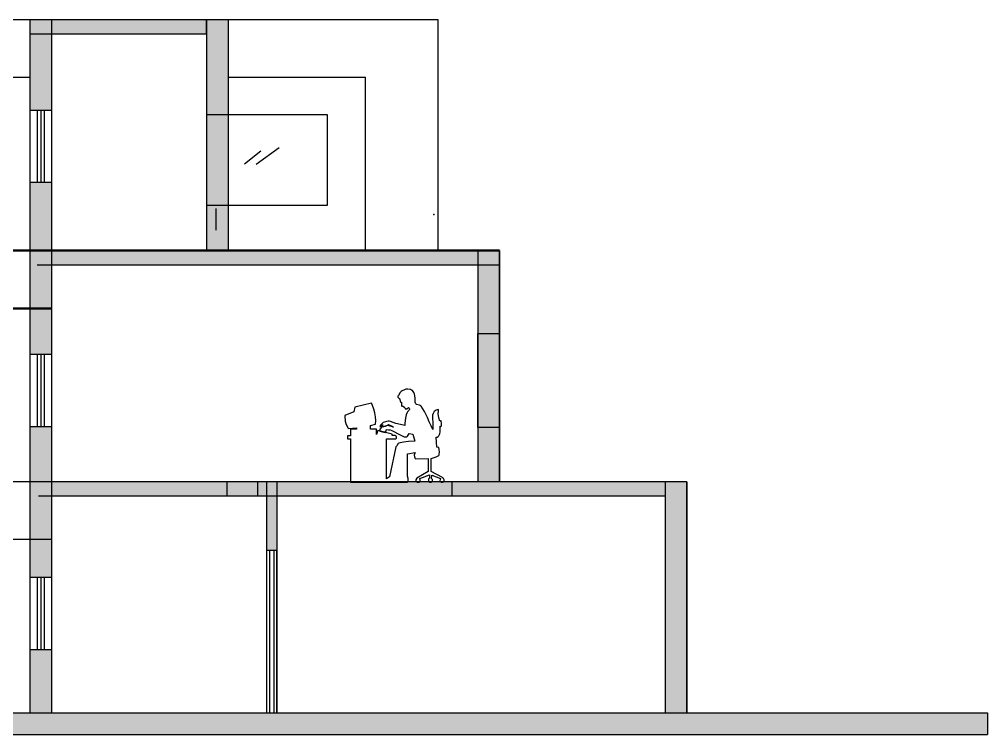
# Model space of a CAD drawing. Header units: inches. Extents: x -61 to 127, y 15 to 71.
# Drawn here: x 78.14 to 91.55, y 18.97 to 28.87 of the extents above; entities that cross this region are included whole.
import ezdxf

# ---------------------------------------------------------------- set-up
doc = ezdxf.new("R2010")
doc.units = ezdxf.units.IN
doc.header["$MEASUREMENT"] = 0

# ---------------------------------------------------------------- blocks, each defined once
blk = doc.blocks.new('person-30')
at = {"color": 0, "linetype": 'ByBlock'}
for p, q in [((0.687, 1.241), (0.664, 1.203)), ((0.702, 1.257), (0.687, 1.241)), ((0.717, 1.267), (0.702, 1.257)), ((0.749, 1.282), (0.717, 1.267)), ((0.767, 1.289), (0.749, 1.282)), ((0.785, 1.291), (0.767, 1.289)), ((0.795, 1.291), (0.785, 1.291)), ((0.831, 1.284), (0.795, 1.291)), ((0.847, 1.277), (0.831, 1.284)), ((0.86, 1.269), (0.847, 1.277)), ((0.871, 1.257), (0.86, 1.269)), ((0.879, 1.243), (0.871, 1.257)), ((0.888, 1.219), (0.879, 1.243)), ((0.892, 1.2), (0.888, 1.219)), ((0.293, 1.094), (0.063, 1.038)), ((0.307, 1.064), (0.293, 1.094)), ((0.664, 1.203), (0.659, 1.19)), ((0.659, 1.19), (0.659, 1.178)), ((0.659, 1.178), (0.664, 1.169)), ((0.664, 1.169), (0.672, 1.164)), ((0.672, 1.164), (0.679, 1.162)), ((0.679, 1.162), (0.679, 1.162)), ((0.679, 1.162), (0.695, 1.115)), ((0.695, 1.115), (0.708, 1.104)), ((0.708, 1.104), (0.708, 1.06)), ((0.897, 1.162), (0.892, 1.2)), ((0.898, 1.125), (0.897, 1.162)), ((0.899, 1.107), (0.898, 1.125)), ((0.907, 1.086), (0.899, 1.107)), ((0.916, 1.079), (0.907, 1.086)), ((0.956, 1.066), (0.916, 1.079)), ((0.048, 0.975), (-0.075, 0.926)), ((0.063, 1.038), (0.048, 0.975)), ((0.326, 1.013), (0.307, 1.064)), ((0.34, 0.962), (0.326, 1.013)), ((0.344, 0.934), (0.34, 0.962)), ((0.708, 1.06), (0.713, 1.056)), ((0.713, 1.056), (0.721, 1.055)), ((0.721, 1.055), (0.732, 1.057)), ((0.732, 1.057), (0.735, 1.046)), ((0.735, 1.046), (0.738, 1.045)), ((0.738, 1.045), (0.744, 1.046)), ((0.744, 1.046), (0.744, 1.04)), ((0.744, 1.04), (0.748, 1.036)), ((0.748, 1.036), (0.754, 1.035)), ((0.754, 1.035), (0.756, 1.028)), ((0.756, 1.028), (0.76, 1.019)), ((0.76, 1.019), (0.763, 1.016)), ((0.763, 1.016), (0.77, 1.015)), ((0.77, 1.015), (0.783, 1.018)), ((0.782, 0.959), (0.774, 0.933)), ((0.789, 0.975), (0.782, 0.959)), ((0.783, 1.018), (0.805, 1.035)), ((0.81, 0.994), (0.789, 0.975)), ((0.805, 1.035), (0.812, 1.026)), ((0.815, 1.004), (0.81, 0.994)), ((0.812, 1.026), (0.816, 1.016)), ((0.817, 1.01), (0.815, 1.004)), ((0.816, 1.016), (0.817, 1.01)), ((0.973, 1.058), (0.956, 1.066)), ((0.981, 1.052), (0.973, 1.058)), ((1.026, 0.981), (0.981, 1.052)), ((1.051, 0.935), (1.026, 0.981)), ((1.144, 0.953), (1.139, 0.931)), ((1.149, 0.963), (1.144, 0.953)), ((1.161, 0.979), (1.149, 0.963)), ((1.174, 0.991), (1.161, 0.979)), ((1.189, 1), (1.174, 0.991)), ((1.202, 1.005), (1.189, 1)), ((1.216, 1.007), (1.202, 1.005)), ((1.215, 0.96), (1.218, 0.976)), ((1.215, 0.947), (1.215, 0.96)), ((1.219, 0.924), (1.215, 0.947)), ((1.22, 1.005), (1.216, 1.007)), ((1.218, 0.976), (1.222, 0.992)), ((1.222, 1), (1.22, 1.005)), ((1.222, 0.992), (1.222, 1)), ((-0.075, 0.926), (-0.076, 0.895)), ((-0.076, 0.895), (-0.074, 0.864)), ((-0.074, 0.864), (-0.071, 0.847)), ((-0.071, 0.847), (-0.062, 0.813)), ((-0.062, 0.813), (-0.049, 0.782)), ((0.279, 0.784), (0.349, 0.805)), ((0.347, 0.907), (0.344, 0.934)), ((0.35, 0.856), (0.347, 0.907)), ((0.349, 0.805), (0.35, 0.856)), ((0.452, 0.827), (0.42, 0.796)), ((0.488, 0.836), (0.452, 0.827)), ((0.522, 0.844), (0.488, 0.836)), ((0.536, 0.844), (0.522, 0.844)), ((0.556, 0.84), (0.536, 0.844)), ((0.629, 0.815), (0.556, 0.84)), ((0.692, 0.798), (0.629, 0.815)), ((0.755, 0.817), (0.752, 0.784)), ((0.764, 0.888), (0.755, 0.817)), ((0.774, 0.933), (0.764, 0.888)), ((1.069, 0.897), (1.051, 0.935)), ((1.092, 0.839), (1.069, 0.897)), ((1.117, 0.78), (1.092, 0.839)), ((1.139, 0.931), (1.139, 0.919)), ((1.139, 0.919), (1.143, 0.791)), ((1.226, 0.892), (1.219, 0.924)), ((1.24, 0.846), (1.226, 0.892)), ((1.247, 0.85), (1.24, 0.846)), ((1.25, 0.85), (1.247, 0.85)), ((1.255, 0.849), (1.25, 0.85)), ((1.259, 0.842), (1.255, 0.849)), ((1.263, 0.821), (1.259, 0.842)), ((1.263, 0.796), (1.263, 0.821)), ((-0.049, 0.782), (-0.03, 0.751)), ((-0.03, 0.751), (-0.026, 0.744)), ((-0.026, 0.744), (0.086, 0.752)), ((0, 0.737), (0, 0.645)), ((0.086, 0.737), (0, 0.737)), ((0.086, 0.752), (0.086, 0.737)), ((0.279, 0.737), (0.279, 0.784)), ((0.362, 0.737), (0.279, 0.737)), ((0.362, 0.66), (0.362, 0.737)), ((0.379, 0.715), (0.362, 0.66)), ((0.579, 0.668), (0.379, 0.715)), ((0.408, 0.737), (0.407, 0.71)), ((0.407, 0.71), (0.48, 0.691)), ((0.437, 0.767), (0.408, 0.737)), ((0.42, 0.796), (0.409, 0.773)), ((0.409, 0.773), (0.412, 0.772)), ((0.412, 0.772), (0.42, 0.775)), ((0.42, 0.775), (0.446, 0.799)), ((0.521, 0.784), (0.437, 0.767)), ((0.446, 0.799), (0.441, 0.769)), ((0.441, 0.769), (0.486, 0.777)), ((0.48, 0.691), (0.494, 0.713)), ((0.486, 0.777), (0.513, 0.79)), ((0.494, 0.713), (0.502, 0.73)), ((0.502, 0.73), (0.528, 0.728)), ((0.513, 0.79), (0.527, 0.798)), ((0.597, 0.763), (0.521, 0.784)), ((0.527, 0.798), (0.536, 0.796)), ((0.528, 0.728), (0.551, 0.724)), ((0.536, 0.796), (0.577, 0.775)), ((0.551, 0.724), (0.574, 0.715)), ((0.574, 0.715), (0.69, 0.656)), ((0.577, 0.775), (0.597, 0.763)), ((0.752, 0.784), (0.692, 0.798)), ((0.801, 0.651), (0.812, 0.675)), ((0.812, 0.675), (0.813, 0.676)), ((0.813, 0.676), (0.865, 0.666)), ((1.143, 0.73), (1.117, 0.78)), ((1.143, 0.791), (1.143, 0.73)), ((1.234, 0.66), (1.238, 0.677)), ((1.238, 0.677), (1.241, 0.695)), ((1.241, 0.695), (1.243, 0.733)), ((1.242, 0.777), (1.249, 0.774)), ((1.242, 0.774), (1.242, 0.777)), ((1.243, 0.733), (1.242, 0.774)), ((1.249, 0.774), (1.252, 0.774)), ((1.252, 0.774), (1.257, 0.776)), ((1.257, 0.776), (1.261, 0.782)), ((1.261, 0.782), (1.263, 0.796)), ((-0.04, 0.645), (-0.04, 0.603)), ((0, 0.645), (-0.04, 0.645)), ((-0.04, 0.603), (0, 0.603)), ((0, 0.603), (0, 0)), ((0.5, 0.047), (0.502, 0.6)), ((0.502, 0.6), (0.62, 0.6)), ((0.579, 0.648), (0.579, 0.668)), ((0.621, 0.648), (0.579, 0.648)), ((0.62, 0.6), (0.629, 0.603)), ((0.628, 0.645), (0.621, 0.648)), ((0.635, 0.637), (0.628, 0.645)), ((0.629, 0.603), (0.636, 0.61)), ((0.638, 0.626), (0.635, 0.637)), ((0.636, 0.61), (0.638, 0.614)), ((0.638, 0.614), (0.638, 0.626)), ((0.672, 0.543), (0.662, 0.535)), ((0.687, 0.548), (0.672, 0.543)), ((0.735, 0.557), (0.687, 0.548)), ((0.69, 0.656), (0.744, 0.631)), ((0.806, 0.564), (0.735, 0.557)), ((0.744, 0.631), (0.762, 0.628)), ((0.762, 0.628), (0.77, 0.628)), ((0.77, 0.628), (0.781, 0.631)), ((0.781, 0.631), (0.79, 0.638)), ((0.79, 0.638), (0.801, 0.651)), ((0.891, 0.569), (0.806, 0.564)), ((0.865, 0.666), (0.891, 0.569)), ((1.189, 0.625), (1.2, 0.626)), ((1.199, 0.485), (1.189, 0.625)), ((1.2, 0.626), (1.214, 0.633)), ((1.214, 0.633), (1.225, 0.643)), ((1.225, 0.643), (1.234, 0.66)), ((0.631, 0.49), (0.54, 0.075)), ((0.641, 0.507), (0.631, 0.49)), ((0.662, 0.535), (0.641, 0.507)), ((0.789, 0.396), (0.899, 0.413)), ((0.899, 0.413), (0.891, 0.402)), ((1.225, 0.48), (1.199, 0.485)), ((1.228, 0.457), (1.225, 0.48)), ((1.232, 0.412), (1.228, 0.457)), ((1.231, 0.394), (1.232, 0.412)), ((0.789, 0.092), (0.789, 0.396)), ((0.886, 0.39), (0.884, 0.374)), ((0.884, 0.374), (0.886, 0.352)), ((0.891, 0.402), (0.886, 0.39)), ((0.886, 0.352), (0.891, 0.337)), ((0.891, 0.337), (0.898, 0.328)), ((0.898, 0.328), (0.907, 0.323)), ((0.907, 0.323), (1.076, 0.331)), ((1.076, 0.331), (1.076, 0.148)), ((1.117, 0.148), (1.118, 0.329)), ((1.118, 0.329), (1.186, 0.352)), ((1.186, 0.352), (1.217, 0.365)), ((1.217, 0.365), (1.225, 0.371)), ((1.225, 0.371), (1.229, 0.38)), ((1.229, 0.38), (1.231, 0.394)), ((1.076, 0.148), (0.918, 0.057)), ((1.275, 0.067), (1.117, 0.148)), ((0, 0), (0.789, 0)), ((0.54, 0.075), (0.5, 0.047)), ((0.791, 0.083), (0.789, 0.092)), ((0.789, 0), (0.795, 0.007)), ((0.798, 0.051), (0.791, 0.083)), ((0.795, 0.007), (0.798, 0.017)), ((0.8, 0.031), (0.798, 0.051)), ((0.798, 0.017), (0.8, 0.031)), ((0.908, 0.035), (0.906, 0.024)), ((0.906, 0.024), (0.908, 0.013)), ((0.918, 0.057), (0.908, 0.035)), ((0.908, 0.013), (0.915, 0.006)), ((0.915, 0.006), (0.924, 0.002)), ((0.924, 0.002), (0.941, 0)), ((0.941, 0), (0.952, 0.002)), ((0.952, 0.002), (0.961, 0.007)), ((0.961, 0.007), (0.967, 0.016)), ((0.962, 0.052), (1.093, 0.103)), ((0.966, 0.031), (0.962, 0.052)), ((0.967, 0.016), (0.966, 0.031)), ((1.082, 0.043), (1.08, 0.033)), ((1.08, 0.033), (1.08, 0.027)), ((1.08, 0.027), (1.083, 0.015)), ((1.087, 0.051), (1.082, 0.043)), ((1.083, 0.015), (1.09, 0.006)), ((1.094, 0.058), (1.087, 0.051)), ((1.09, 0.006), (1.094, 0.003)), ((1.093, 0.103), (1.094, 0.058)), ((1.094, 0.003), (1.107, 0)), ((1.107, 0), (1.12, 0.002)), ((1.12, 0.002), (1.128, 0.006)), ((1.124, 0.052), (1.128, 0.101)), ((1.125, 0.052), (1.124, 0.052)), ((1.135, 0.039), (1.125, 0.052)), ((1.128, 0.101), (1.246, 0.052)), ((1.128, 0.006), (1.132, 0.01)), ((1.132, 0.01), (1.137, 0.019)), ((1.137, 0.029), (1.135, 0.039)), ((1.137, 0.019), (1.137, 0.029)), ((1.241, 0.035), (1.24, 0.025)), ((1.24, 0.025), (1.241, 0.019)), ((1.246, 0.052), (1.241, 0.035)), ((1.241, 0.019), (1.246, 0.009)), ((1.246, 0.009), (1.256, 0.002)), ((1.256, 0.002), (1.267, 0)), ((1.267, 0), (1.277, 0.001)), ((1.289, 0.052), (1.275, 0.067)), ((1.277, 0.001), (1.287, 0.006)), ((1.287, 0.006), (1.293, 0.015)), ((1.295, 0.04), (1.289, 0.052)), ((1.293, 0.015), (1.296, 0.026)), ((1.296, 0.033), (1.295, 0.04)), ((1.296, 0.026), (1.296, 0.033))]:
    blk.add_line(p, q, dxfattribs=at)

msp = doc.modelspace()

# ---------------------------------------------------------------- hatches: boundary and pattern name
h = msp.add_hatch(color=256)
h.paths.add_polyline_path([(78.59062, 26.61032), (78.29062, 26.61032), (78.29062, 25.6653), (78.59062, 25.6653)])
h.paths.add_polyline_path([(81.0383, 26.29435), (80.7383, 26.29435), (80.7383, 25.6653), (81.0383, 25.6653)])
h.paths.add_polyline_path([(81.0383, 27.54435), (80.7383, 27.54435), (80.7383, 26.29435), (81.0383, 26.29435)])
h.paths.add_polyline_path([(81.0383, 28.8653), (80.7383, 28.8653), (80.7383, 28.6653), (80.7383, 27.54435), (81.0383, 27.54435)])
h.paths.add_polyline_path([(78.59062, 28.6653), (78.29062, 28.6653), (78.29062, 27.61032), (78.59062, 27.61032)])
h.paths.add_polyline_path([(78.59062, 28.8653), (78.29062, 28.8653), (78.29062, 28.6653), (78.59062, 28.6653)])
for points in [[(80.7383, 28.6653), (80.7383, 28.8653), (78.59062, 28.8653), (78.59062, 28.6653)], [(84.495, 23.2153), (84.795, 23.2153), (84.795, 24.5153), (84.495, 24.5153)], [(91.55217, 18.9653), (91.55217, 19.2653), (52.36334, 19.2653), (52.36334, 18.9653)]]:
    msp.add_hatch(color=256).paths.add_polyline_path(points)
h = msp.add_hatch(color=256)
h.paths.add_polyline_path([(84.495, 22.4653), (84.795, 22.4653), (84.795, 23.2153), (84.495, 23.2153)])
h.paths.add_polyline_path([(84.795, 25.4653), (84.495, 25.4653), (84.495, 24.5153), (84.795, 24.5153)])
h.paths.add_polyline_path([(84.795, 25.4653), (84.795, 25.6653), (84.495, 25.6653), (84.495, 25.4653)])
h.paths.add_polyline_path([(84.495, 25.4653), (84.495, 25.6653), (78.59062, 25.6653), (78.59062, 25.4653)])
h.paths.add_polyline_path([(78.29062, 25.6653), (78.29062, 24.8653), (78.59062, 24.8653), (78.59062, 25.6653)])
h.paths.add_polyline_path([(78.59062, 24.8653), (78.29062, 24.8653), (78.29062, 24.22962), (78.59062, 24.22962)])
h = msp.add_hatch(color=256)
h.paths.add_polyline_path([(78.59062, 20.14498), (78.29062, 20.14498), (78.29062, 19.2653), (78.59062, 19.2653)])
h.paths.add_polyline_path([(78.59062, 21.6653), (78.29062, 21.6653), (78.29062, 21.14498), (78.59062, 21.14498)])
h.paths.add_polyline_path([(78.59062, 22.4653), (78.29062, 22.4653), (78.29062, 21.6653), (78.59062, 21.6653)])
h.paths.add_polyline_path([(78.59062, 23.22962), (78.29062, 23.22962), (78.29062, 22.4653), (78.59062, 22.4653)])
h.paths.add_polyline_path([(81.01616, 22.4653), (78.59062, 22.4653), (78.59062, 22.2653), (81.01616, 22.2653)])
h.paths.add_polyline_path([(81.44042, 22.4653), (81.01616, 22.4653), (81.01616, 22.2653), (81.44042, 22.2653)])
h.paths.add_polyline_path([(81.56732, 22.4653), (81.44042, 22.4653), (81.44042, 22.2653), (81.56732, 22.2653)])
h.paths.add_polyline_path([(81.70874, 22.4653), (81.56732, 22.4653), (81.56732, 22.2653), (81.70874, 22.2653)])
h.paths.add_polyline_path([(81.70874, 22.2653), (81.56732, 22.2653), (81.56732, 21.5153), (81.70874, 21.5153)])
h.paths.add_polyline_path([(84.13097, 22.4653), (81.70874, 22.4653), (81.70874, 22.2653), (84.13097, 22.2653)])
h = msp.add_hatch(color=256)
h.paths.add_polyline_path([(87.08561, 22.4653), (84.13097, 22.4653), (84.13097, 22.2653), (87.08561, 22.2653)])
h.paths.add_polyline_path([(87.38561, 22.4653), (87.08561, 22.4653), (87.08561, 22.2653), (87.08561, 19.2653), (87.38561, 19.2653)])

# ---------------------------------------------------------------- linework, layer by layer
at = {"lineweight": 30}
for p, q in [((65.13972, 28.8653), (78.29062, 28.8653)), ((81.0383, 28.8653), (83.93803, 28.8653)), ((83.93803, 28.8653), (83.93803, 25.6653)), ((65.13972, 28.0653), (78.29062, 28.0653)), ((81.0383, 28.0653), (82.93803, 28.0653))]:
    msp.add_line(p, q, dxfattribs=at)
for p, q in [((78.29062, 28.8653), (78.29062, 25.6653)), ((78.29062, 28.8653), (80.7383, 28.8653)), ((78.59062, 28.8653), (78.59062, 25.6653)), ((80.7383, 28.8653), (80.7383, 25.6653)), ((80.7383, 28.8653), (81.0383, 28.8653)), ((80.7383, 28.6653), (80.7383, 28.8653)), ((80.7383, 28.6653), (80.7383, 28.8653)), ((81.0383, 28.8653), (81.0383, 25.6653)), ((78.29062, 28.6653), (80.7383, 28.6653)), ((82.93803, 25.6653), (82.93803, 28.0653)), ((78.29062, 27.61032), (78.59062, 27.61032)), ((78.39062, 27.61032), (78.39062, 26.61032)), ((78.44062, 27.61032), (78.44062, 26.61032)), ((78.49062, 27.61032), (78.49062, 26.61032)), ((82.41352, 27.54435), (80.7383, 27.54435)), ((82.41352, 26.29435), (82.41352, 27.54435)), ((81.74351, 27.08619), (81.42335, 26.85642)), ((81.48759, 27.0418), (81.26129, 26.86103)), ((78.29062, 26.61032), (78.59062, 26.61032)), ((80.7383, 26.29435), (82.41352, 26.29435)), ((80.86593, 26.24805), (80.86593, 25.94805)), ((78.29062, 25.6653), (78.29062, 22.4653)), ((78.59062, 25.6653), (78.59062, 22.4653)), ((83.93803, 25.6653), (82.93803, 25.6653)), ((84.495, 25.6653), (84.495, 22.4653)), ((84.795, 25.6653), (84.795, 22.4653)), ((84.795, 22.4653), (84.795, 25.6653)), ((84.795, 25.4653), (78.39067, 25.4653)), ((84.495, 23.2153), (84.495, 24.5153)), ((84.495, 24.5153), (84.795, 24.5153)), ((78.29062, 24.22962), (78.59062, 24.22962)), ((78.39062, 24.22962), (78.39062, 23.22962)), ((78.44062, 24.22962), (78.44062, 23.22962)), ((78.49062, 24.22962), (78.49062, 23.22962)), ((78.29062, 23.22962), (78.59062, 23.22962)), ((84.795, 23.2153), (84.495, 23.2153)), ((84.795, 22.4653), (84.795, 23.2153)), ((87.38561, 22.4653), (56.26548, 22.4653)), ((78.29062, 22.4653), (78.29062, 19.2653)), ((78.59062, 22.4653), (78.59062, 19.2653)), ((81.01616, 22.4653), (81.01616, 22.2653)), ((81.44042, 22.4653), (81.44042, 22.2653)), ((81.56732, 22.4653), (81.56732, 19.2653)), ((81.70874, 22.4653), (81.70874, 19.2653)), ((84.13097, 22.4653), (84.13097, 22.2653)), ((87.08561, 22.4653), (87.08561, 19.2653)), ((87.38561, 22.4653), (87.38561, 19.2653)), ((87.38561, 19.2653), (87.38561, 22.4653)), ((87.08561, 22.2653), (78.41188, 22.2653)), ((78.59062, 21.6653), (72.35625, 21.6653)), ((81.70874, 21.5153), (81.56732, 21.5153)), ((81.60803, 21.5153), (81.60803, 19.2653)), ((81.66803, 21.5153), (81.66803, 19.2653)), ((81.70874, 19.2653), (81.70874, 21.5153)), ((78.29062, 21.14498), (78.59062, 21.14498)), ((78.39062, 21.14498), (78.39062, 20.14498)), ((78.44062, 21.14498), (78.44062, 20.14498)), ((78.49062, 21.14498), (78.49062, 20.14498)), ((78.29062, 20.14498), (78.59062, 20.14498)), ((52.36334, 19.2653), (91.55217, 19.2653)), ((91.55217, 19.2653), (91.55217, 18.9653)), ((52.36334, 18.9653), (91.55217, 18.9653))]:
    msp.add_line(p, q)
at = {"lineweight": 50}
for p, q in [((84.795, 25.6653), (61.03813, 25.6653)), ((78.59062, 24.8653), (63.30721, 24.8653))]:
    msp.add_line(p, q, dxfattribs=at)
msp.add_point((83.88366, 26.1653))

# ---------------------------------------------------------------- block references
msp.add_blockref('person-30', (82.72872, 22.45774))

doc.saveas('drawing.dxf')
